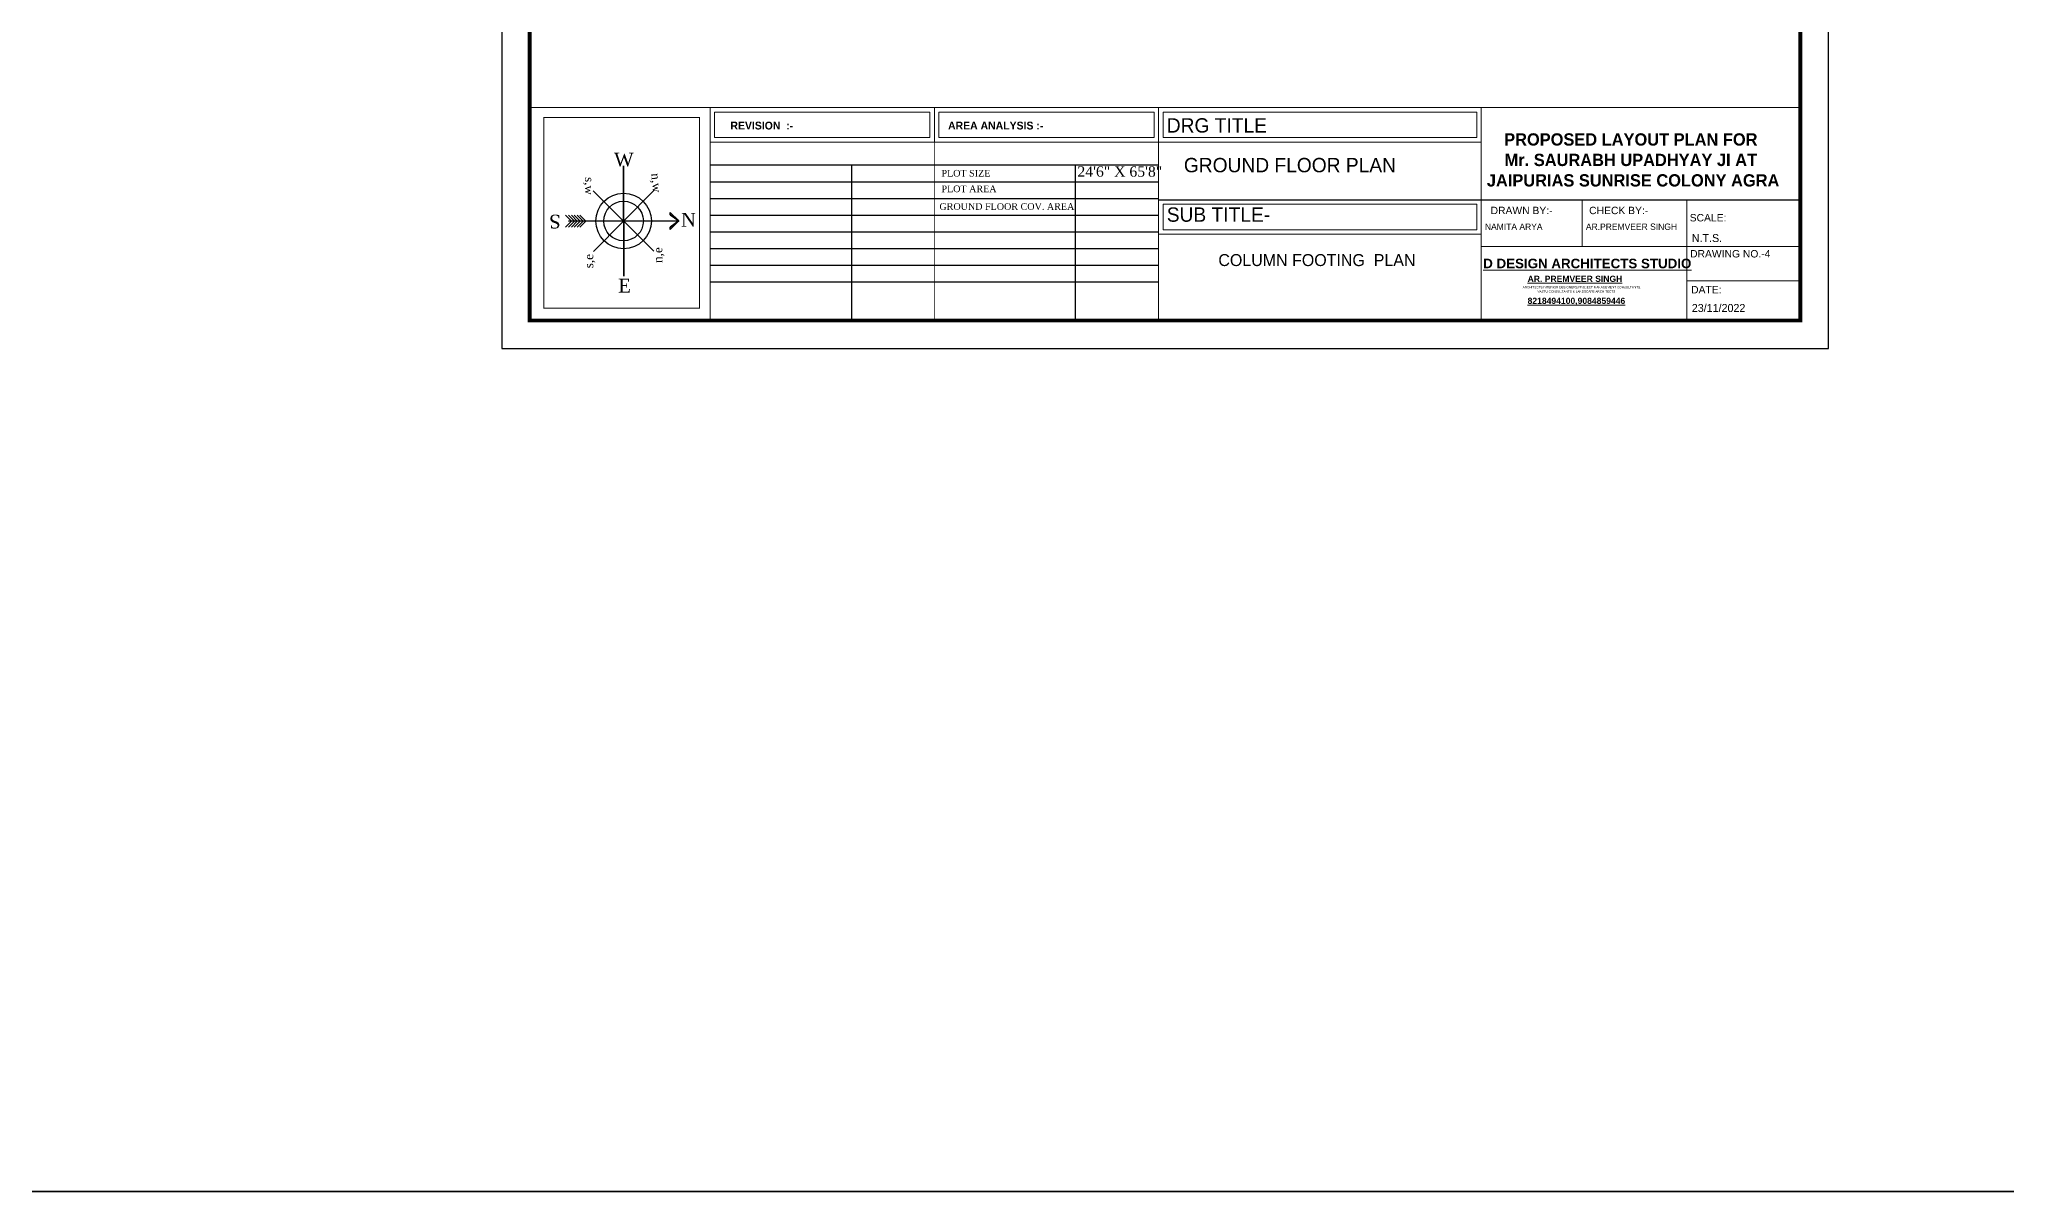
# Model space of a CAD drawing. Header units: millimetres. Extents: x -6808 to 215771, y -89660 to -16303.
# Drawn here: x 103108 to 104354, y -48747 to -48018 of the extents above; entities that cross this region are included whole.
import ezdxf

# ---------------------------------------------------------------- set-up
doc = ezdxf.new("R2010")
doc.units = ezdxf.units.MM
doc.linetypes.add('DASHED', pattern=[0.75, 0.5, -0.25])
doc.layers.get('0').update_dxf_attribs({"color": 8})
for name, color, linetype, lineweight in [('COL. FOUN', 6, 'Continuous', 30), ('FORMAT LAAYER', 250, 'Continuous', 13), ('Projection', 190, 'DASHED', 25), ('wall', 7, 'Continuous', 35)]:
    doc.layers.add(name, color=color, linetype=linetype, lineweight=lineweight)
doc.layers.add('FORMAT', color=7, linetype='Continuous')
doc.styles.add('cdim', font='arial.ttf')
doc.styles.add('HYPERMARTBORA0$0$SANSSERIFBOLD', font='sasb____.pfb', dxfattribs={"height": 0.2})
doc.styles.add('SAJ', font='eurr____.ttf')
doc.styles.get("Standard").update_dxf_attribs({"font": 'times.ttf'})
doc.styles.add('working', font='swissl.ttf')

msp = doc.modelspace()

# ---------------------------------------------------------------- linework, layer by layer
at = {"lineweight": -3}
for p, q in [((103458.685, -48113.887), (103497.116, -48152.224)), ((103458.732, -48152.271), (103497.069, -48113.84))]:
    msp.add_line(p, q, dxfattribs=at)
at = {"ltscale": 0.2}
for major_axis in [(-12.454, 12.423), (-8.864, 8.842)]:
    msp.add_ellipse((103477.901, -48133.056), major_axis=major_axis, ratio=1, start_param=3.92699082, end_param=10.21017612, dxfattribs=at)
at = {"layer": 'FORMAT', "lineweight": 18}
for p, q in [((103674.7, -48061.299), (103674.7, -48083.106)), ((103816.728, -48083.106), (103816.728, -48061.299))]:
    msp.add_line(p, q, dxfattribs=at)
at = {"layer": 'FORMAT', "linetype": 'ByBlock'}
for p, q in [((103533.24, -48097.59), (103816.728, -48097.59)), ((103533.24, -48108.155), (103816.728, -48108.155)), ((103533.24, -48118.719), (103816.728, -48118.719)), ((103533.24, -48129.284), (103816.728, -48129.284)), ((103533.24, -48139.848), (103816.728, -48139.848)), ((103533.24, -48150.413), (103816.728, -48150.413)), ((103533.24, -48160.977), (103816.728, -48160.977)), ((103533.24, -48171.542), (103816.728, -48171.542))]:
    msp.add_line(p, q, dxfattribs=at)
at = {"layer": 'FORMAT'}
for p, q in [((103622.375, -48196.039), (103622.375, -48097.59)), ((103764.119, -48196.039), (103764.119, -48097.59))]:
    msp.add_line(p, q, dxfattribs=at)
at = {"layer": 'FORMAT', "ltscale": 2}
msp.add_line((103816.728, -48119.559), (104223.242, -48119.559), dxfattribs=at)
at = {"layer": 'FORMAT', "lineweight": 13, "ltscale": 20}
for p, q in [((104085.012, -48119.559), (104085.012, -48149.194)), ((104151.199, -48170.826), (104223.242, -48170.826))]:
    msp.add_line(p, q, dxfattribs=at)
at = {"layer": 'FORMAT', "color": 0}
msp.add_lwpolyline([(103400.705, -47020.609), (103400.705, -48213.724), (104240.927, -48213.724), (104240.927, -47020.609)], close=True, dxfattribs=at)
msp.add_lwpolyline([(103400.705, -47020.609), (103400.705, -48213.724), (104240.927, -48213.724), (104240.927, -47020.609)], close=True, dxfattribs=at)
at = {"layer": 'FORMAT', "color": 0, "const_width": 2.464}
msp.add_lwpolyline([(103418.39, -47038.294), (103418.39, -48196.039), (104223.242, -48196.039), (104223.242, -47038.294)], close=True, dxfattribs=at)
msp.add_lwpolyline([(103418.39, -47038.294), (103418.39, -48196.039), (104223.242, -48196.039), (104223.242, -47038.294)], close=True, dxfattribs=at)
at = {"layer": 'FORMAT', "ltscale": 2, "const_width": 0.615}
for points in [[(103532.673, -48061.299), (103532.673, -48196.039), (103418.39, -48196.039), (103418.39, -48061.299), (104223.242, -48061.299)], [(103674.7, -48196.039), (103674.7, -48061.299)], [(103816.728, -48196.039), (103816.728, -48061.299)]]:
    msp.add_lwpolyline(points, dxfattribs=at)
at = {"layer": 'FORMAT', "ltscale": 2, "const_width": 0.661}
msp.add_lwpolyline([(103427.397, -48067.532), (103526.034, -48067.532), (103526.034, -48188.161), (103427.397, -48188.161)], close=True, dxfattribs=at)
at = {"layer": 'FORMAT', "lineweight": 18}
for points in [[(104021.126, -48083.106), (103532.673, -48083.106), (103532.673, -48061.299), (104021.126, -48061.299)], [(104021.126, -48061.299), (104021.126, -48083.106)]]:
    msp.add_lwpolyline(points, dxfattribs=at)
for points in [[(103535.489, -48064.115), (103671.884, -48064.115), (103671.884, -48080.29), (103535.489, -48080.29)], [(103677.517, -48064.115), (103813.912, -48064.115), (103813.912, -48080.29), (103677.517, -48080.29)], [(103819.544, -48064.115), (104018.31, -48064.115), (104018.31, -48080.29), (103819.544, -48080.29)], [(103816.728, -48119.559), (104021.126, -48119.559), (104021.126, -48141.365), (103816.728, -48141.365)], [(103819.544, -48122.375), (104018.31, -48122.375), (104018.31, -48138.549), (103819.544, -48138.549)]]:
    msp.add_lwpolyline(points, close=True, dxfattribs=at)
at = {"layer": 'FORMAT', "const_width": 0.615}
msp.add_lwpolyline([(104021.126, -48196.039), (104021.126, -48061.299)], dxfattribs=at)
at = {"layer": 'FORMAT', "color": 0, "lineweight": 13}
for points in [[(104151.199, -48196.039), (104151.199, -48119.559)], [(104021.126, -48149.194), (104223.242, -48149.194)]]:
    msp.add_lwpolyline(points, dxfattribs=at)
at = {"layer": 'wall', "ltscale": 60}
for p, q in [((103477.943, -48168.064), (103477.858, -48098.048)), ((103444.93, -48133.096), (103441.14, -48129.315)), ((103512.909, -48133.013), (103442.892, -48133.099)), ((103446.755, -48133.094), (103442.965, -48129.313)), ((103448.581, -48133.092), (103444.791, -48129.311)), ((103450.406, -48133.089), (103446.616, -48129.308)), ((103452.232, -48133.087), (103448.442, -48129.306)), ((103454.057, -48133.085), (103450.267, -48129.304)), ((103512.909, -48133.013), (103507.472, -48127.59)), ((103507.472, -48127.59), (103507.474, -48129.05)), ((103507.474, -48129.05), (103512.909, -48133.013)), ((103507.484, -48136.989), (103512.909, -48133.013)), ((103512.909, -48133.013), (103507.486, -48138.449)), ((103444.93, -48133.096), (103441.149, -48136.886)), ((103446.755, -48133.094), (103442.975, -48136.884)), ((103448.581, -48133.092), (103444.8, -48136.882)), ((103450.406, -48133.089), (103446.625, -48136.88)), ((103452.232, -48133.087), (103448.451, -48136.877)), ((103454.057, -48133.085), (103450.276, -48136.875)), ((103507.486, -48138.449), (103507.484, -48136.989))]:
    msp.add_line(p, q, dxfattribs=at)
at = {"layer": 'wall'}
msp.add_lwpolyline([(93155.422, -46609.38), (112001.612, -46609.38), (112001.612, -48747.451), (93155.422, -48747.451)], close=True, dxfattribs=at)

# ---------------------------------------------------------------- texts
for s, height, rotation, p in [('W', 8.703, 0.070059, (103471.866, -48098.566)), ('s,w', 5.4989, 270.070059, (103453.447, -48105.214)), ('n,w', 5.4989, 275.294842, (103495.332, -48103.031)), ('S', 8.703, 180.070059, (103438.025, -48129.081)), ('s,e', 5.4989, 90.070059, (103458.651, -48162.943)), ('n,e', 5.4989, 90.070059, (103502.401, -48159.586)), ('E', 8.703, 0.070059, (103474.49, -48178.328))]:
    msp.add_text(s, height=height, rotation=rotation).set_placement(p)
at = {"layer": 'COL. FOUN', "insert": (103854.593, -48154.008), "char_height": 7.56877, "width": 167.98094, "attachment_point": 1}
msp.add_mtext('\\A1;{\\fCentury Gothic|b0|i0|c0|p34;COLUMN FOOTING  PLAN}', dxfattribs=at)
at = {"layer": 'FORMAT', "lineweight": 13, "style": 'working'}
for s, height, p in [('DRAWN BY:-', 4.6834, (104027.007, -48128.712)), (' CHECK BY:-', 4.68341, (104087.599, -48128.712)), ('SCALE:', 4.6834, (104153.106, -48133.318)), ('DRAWING NO.-4', 4.68341, (104153.354, -48156.128)), ('DATE:', 4.6834, (104154.013, -48178.879))]:
    msp.add_text(s, height=height, dxfattribs=at).set_placement(p)
at = {"layer": 'FORMAT', "style": 'cdim'}
for s, insert, char_height, width, attachment_point in [('\\A1;{\\fCentury Gothic|b1|i0|c0|p34;REVISION  :-}', (103545.556, -48070.168), 4.95213, 109.34491, 1), ('\\A1;{\\fCentury Gothic|b1|i0|c0|p34;AREA ANALYSIS :-}', (103683.374, -48070.168), 4.95213, 109.34491, 1), ('\\A1;{\\fDilleniaUPC|b1|i0|c0|p18;PROPOSED LAYOUT PLAN FOR \\PMr. SAURABH UPADHYAY JI AT \\P JAIPURIAS SUNRISE COLONY AGRA}', (104115.826, -48094.432), 7.76805, 195.14965, 5)]:
    msp.add_mtext(s, dxfattribs=dict(at, insert=insert, char_height=char_height, width=width, attachment_point=attachment_point))
at = {"layer": 'FORMAT', "ltscale": 2, "attachment_point": 1, "style": 'SAJ'}
for s, insert, char_height, width in [('\\A1;{\\fCentury Gothic|b0|i0|c0|p34;DRG TITLE}', (103821.912, -48067.989), 9.0842, 210.62957), ('\\A1;{\\fCentury Gothic|b0|i0|c0|p34;GROUND FLOOR PLAN}', (103832.742, -48093.124), 9.0842, 210.62957), ('\\A1;{\\fCentury Gothic|b0|i0|c0|p34;SUB TITLE-}', (103821.909, -48124.449), 9.0842, 210.62957), ('\\A1;{\\fShonar Bangla|b0|i0|c0|p34;NAMITA ARYA}', (104023.422, -48134.657), 4.02454, 205.20557), ('\\A1;{\\fShonar Bangla|b0|i0|c0|p34;AR.PREMVEER SINGH}', (104087.355, -48134.657), 4.02454, 205.20557), ('\\A1;{\\fShonar Bangla|b0|i0|c0|p34;N.T.S.}', (104154.439, -48141.297), 5.06931, 131.64348), ('\\A1;{\\fShonar Bangla|b0|i0|c0|p34;23/11/2022}', (104154.439, -48185.59), 5.06931, 131.64348)]:
    msp.add_mtext(s, dxfattribs=dict(at, insert=insert, char_height=char_height, width=width))
at = {"layer": 'FORMAT', "lineweight": 13, "attachment_point": 1, "style": 'working'}
for s, insert, char_height, width in [('\\A1;{\\fBook Antiqua|b0|i0|c0|p18;PLOT SIZE}', (103679.195, -48100.705), 4.22442, 109.34491), ('\\A1;{\\fBook Antiqua|b0|i0|c0|p18;24\'6" X 65\'8"}', (103765.315, -48098.419), 6.58502, 170.44662), ('\\A1;{\\fBook Antiqua|b0|i0|c0|p18;PLOT AREA}', (103679.195, -48110.587), 4.22442, 109.34491), ('\\A1;{\\fBook Antiqua|b0|i0|c0|p18;GROUND FLOOR COV. AREA}', (103677.917, -48121.777), 4.22442, 109.34491)]:
    msp.add_mtext(s, dxfattribs=dict(at, insert=insert, char_height=char_height, width=width))
at = {"layer": 'FORMAT LAAYER', "color": 0, "lineweight": 13}
for s, height, style, p in [('%%UD DESIGN ARCHITECTS STUDIO', 6.04626, 'HYPERMARTBORA0$0$SANSSERIFBOLD', (104022.312, -48162.956)), ('%%UAR. PREMVEER SINGH', 3.88304, 'HYPERMARTBORA0$0$SANSSERIFBOLD', (104050.441, -48171.582)), ('ARCHITECTS,INTERIOR DESIGNERS,PROJECT MANAGEMENT CONSULTANTS,', 1.41241, 'working', (104047.316, -48175.683)), ('%%U8218494100,9084859446', 3.88304, 'HYPERMARTBORA0$0$SANSSERIFBOLD', (104050.441, -48185.522)), ('VASTU CONSULTANTS & LANDSCAPE ARCHITECTS', 1.41241, 'working', (104056.662, -48178.38))]:
    msp.add_text(s, height=height, dxfattribs=dict(at, style=style)).set_placement(p)
at = {"layer": 'Projection', "color": 1}
msp.add_text('N', height=8.703, rotation=0.070059, dxfattribs=at).set_placement((103514.237, -48136.624))

doc.saveas('drawing.dxf')
